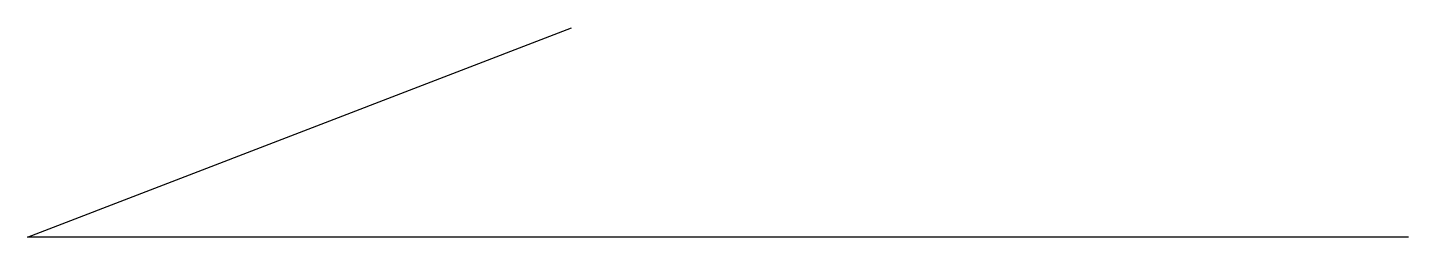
# Model space of a CAD drawing. Header units: millimetres. Extents: x 0 to 14.1, y 0 to 2.1.
import ezdxf

# ---------------------------------------------------------------- set-up
doc = ezdxf.new("R2010")
doc.units = ezdxf.units.MM
doc.layers.add('设施图块', color=7, linetype='Continuous')

msp = doc.modelspace()

# ---------------------------------------------------------------- linework, layer by layer
at = {"layer": '设施图块'}
for p, q in [((0, 0), (5.555, 2.135)), ((14.1, 0), (0, 0))]:
    msp.add_line(p, q, dxfattribs=at)

doc.saveas('drawing.dxf')
